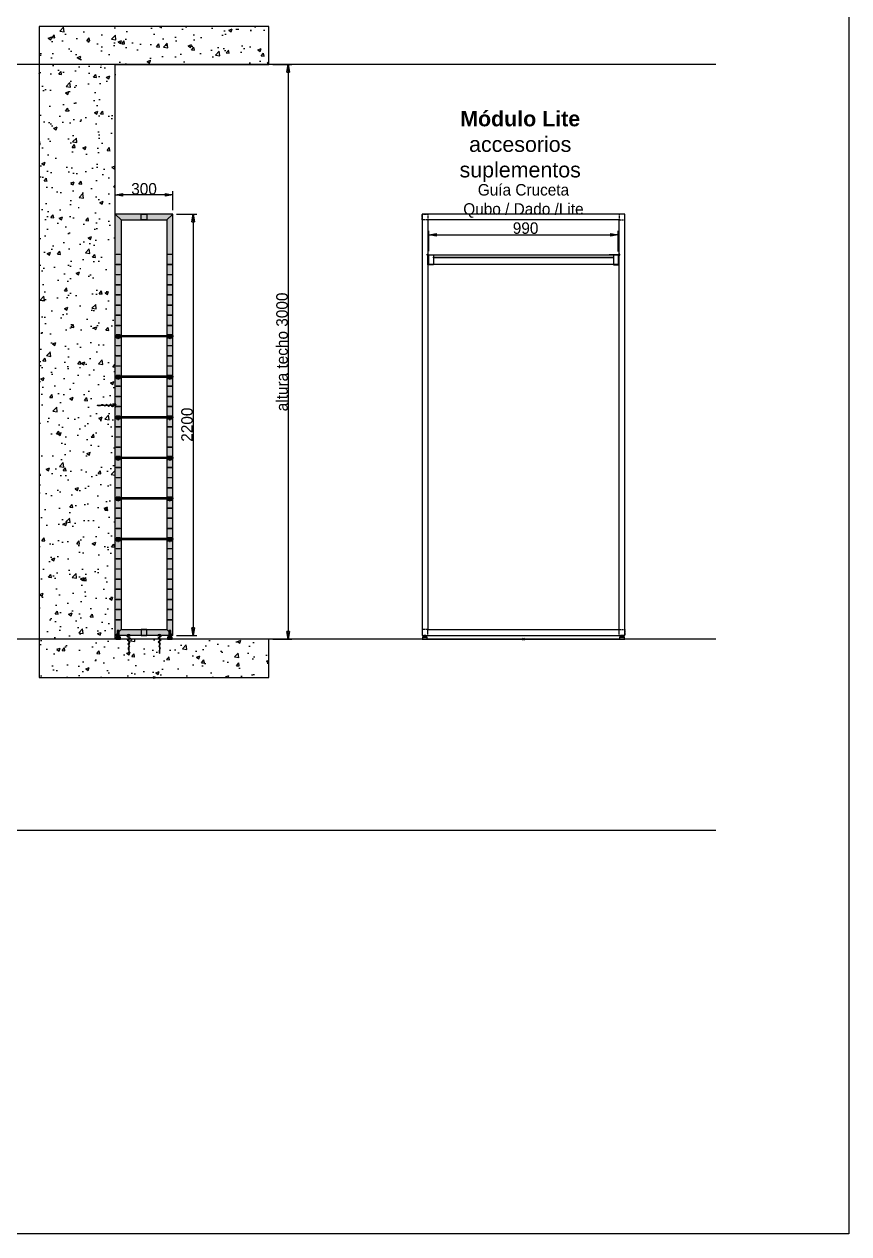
# Paper-space layout 'Jordi B.' of a CAD drawing. Header units: millimetres. Extents: x 23627 to 226976, y -18096 to 223844.
# Drawn here: x 135592 to 139901, y 133994 to 140310 of the extents above; entities that cross this region are included whole.
import ezdxf

# ---------------------------------------------------------------- set-up
doc = ezdxf.new("R2010")
doc.units = ezdxf.units.MM
doc.header["$PDMODE"] = 35
doc.header["$PDSIZE"] = 5
doc.linetypes.add('Discontinua JB', pattern=[0.75, 0.5, -0.25])
doc.layers.add('1001 concep color Blau Fosc', color=7, linetype='Continuous', true_color=0x003e84)
for name, color, linetype in [('Cotas bloques dinámicos PM espacio', 140, 'Continuous'), ('Ferreteria JB', 7, 'Continuous'), ('Linea Capa Color 0000 JB', 7, 'Continuous'), ('Linea Capa Color 0012 Vermell JB', 12, 'Continuous'), ('Linea Capa Color 0140 Blau Vidre JB', 140, 'Continuous'), ('Linea Capa Color 0202 Lila Parets JB', 202, 'Continuous'), ('Linea Capa Color 0252 Gris Parets JB', 252, 'Continuous'), ('Linea Capa Color 0253 Gris Clar JB', 253, 'Continuous'), ('Linea Capa Color 0255 Blanc JB', 255, 'Continuous')]:
    doc.layers.add(name, color=color, linetype=linetype)
doc.styles.add('Helvetica Light', font='HelveticaNeueLTCom-Th.ttf')
doc.styles.add('Jordi Ava', font='Avant Garde MEdium BT.ttf')
doc.dimstyles.new('Jordi Ava 2015', dxfattribs={"dimtxt": 60, "dimasz": 40, "dimexe": 20, "dimexo": 20, "dimgap": 0.09, "dimtad": 1, "dimdec": 0, "dimzin": 0, "dimdsep": 46, "dimtxsty": 'Jordi Ava', "dimblk": 'CLOSED', "dimcen": 1.5, "dimclrd": 7, "dimclre": 7, "dimclrt": 256, "dimadec": 0, "dimazin": 0, "dimtfac": 0.05, "dimtdec": 0, "dimtofl": 0, "dimtmove": 0, "dimatfit": 3, "dimldrblk": 'CLOSED', "dimfxl": 90, "dimtolj": 1, "dimtzin": 0, "dimlwd": -1, "dimlwe": -1, "dimarcsym": 0})

# ---------------------------------------------------------------- blocks, each defined once
blk = doc.blocks.new('PM202309291349')
at = {"layer": 'Linea Capa Color 0012 Vermell JB', "ltscale": 50}
for p in [(6202.8, -4066.4), (4272.8, -4266.4)]:
    blk.add_point(p, dxfattribs=at)
at = {"layer": 'Linea Capa Color 0202 Lila Parets JB', "ltscale": 10}
for p, q in [((7207.8, -1066.4), (639.3, -1066.4)), ((7207.8, -4066.4), (1339.3, -4066.4)), ((7207.8, -5066.4), (639.3, -5066.4))]:
    blk.add_line(p, q, dxfattribs=at)
blk.add_lwpolyline([(0, 0), (7902.9, 0), (7902.9, -7171.6), (0, -7171.6)], close=True, dxfattribs=at)
blk = doc.blocks.new('PM202309281550')
at = {"layer": 'Linea Capa Color 0202 Lila Parets JB', "ltscale": 10}
blk.add_line((-530, 0), (530, 0), dxfattribs=at)
at = {"layer": 'Linea Capa Color 0253 Gris Clar JB', "ltscale": 50}
for p, q in [((-515, 10), (-515, 15)), ((515, 10), (515, 15))]:
    blk.add_line(p, q, dxfattribs=at)
at = {"layer": 'Linea Capa Color 0253 Gris Clar JB', "linetype": 'Discontinua JB', "ltscale": 10}
for points in [[(-530, 2220), (-500, 2220), (-500, 2190), (-530, 2190)], [(530, 2220), (500, 2220), (500, 2190), (530, 2190)], [(-530, 20), (-500, 20), (-500, 50), (-530, 50)], [(530, 20), (500, 20), (500, 50), (530, 50)]]:
    blk.add_lwpolyline(points, close=True, dxfattribs=at)
at = {"layer": 'Linea Capa Color 0253 Gris Clar JB', "ltscale": 10}
for points in [[(-530, 20), (530, 20), (530, 2220), (-530, 2220)], [(-500, 50), (500, 50), (500, 2190), (-500, 2190)]]:
    blk.add_lwpolyline(points, close=True, dxfattribs=at)
at = {"layer": 'Linea Capa Color 0253 Gris Clar JB', "ltscale": 50}
for points in [[(-527.5, 0), (-502.5, 0), (-502.5, 10), (-527.5, 10)], [(-523.5, 10), (-506.5, 10), (-506.5, 15), (-523.5, 15)], [(-520, 15), (-510, 15), (-510, 20), (-520, 20)], [(502.5, 0), (527.5, 0), (527.5, 10), (502.5, 10)], [(506.5, 10), (523.5, 10), (523.5, 15), (506.5, 15)], [(510, 15), (520, 15), (520, 20), (510, 20)]]:
    blk.add_lwpolyline(points, close=True, dxfattribs=at)
at = {"layer": '1001 concep color Blau Fosc', "insert": (-17, 2572.5), "char_height": 80, "width": 990, "attachment_point": 5, "style": 'Helvetica Light'}
blk.add_mtext('{\\fHelveticaNeueLT Com 35 Th|b1|i0|c0|p34;Módulo Lite}\\Paccesorios suplementos', dxfattribs=at)
blk = doc.blocks.new('PM202401231145')
at = {"layer": 'Linea Capa Color 0140 Blau Vidre JB', "ltscale": 10}
blk.add_lwpolyline([(4.9, 3), (-4.9, 3), (-4.9, 0), (-2.2, 0), (-2.2, -3.3, 1.39975), (2.3, -3.3), (2.3, 0), (4.9, 0)], format="xyb", close=True, dxfattribs=at)
blk.add_arc((0, 5.5), 5.5, 207.04632, 332.95368, dxfattribs=at)
blk = doc.blocks.new('PM202310051025')
at = {"ltscale": 50}
blk.add_lwpolyline([(-10, -10), (10, -10), (10, -8), (-10, -8)], close=True, dxfattribs=at)
at = {"layer": 'Linea Capa Color 0000 JB', "ltscale": 50}
for points in [[(-10, -10), (10, -10), (10, 5), (-10, 5)], [(-10, -8), (10, -8), (10, 2), (-10, 2)]]:
    blk.add_lwpolyline(points, close=True, dxfattribs=at)
blk.add_point((0, 0), dxfattribs=at)
blk.add_blockref('PM202401231145', (0, -8), dxfattribs=at)
blk = doc.blocks.new('PM202308160843')
at = {"layer": 'Linea Capa Color 0000 JB', "ltscale": 50}
h = blk.add_hatch(color=251, dxfattribs=at)
h.dxf.hatch_style = 1
h.paths.add_polyline_path([(-12.5, 0), (12.5, 0), (12.5, 10), (-12.5, 10)])
h = blk.add_hatch(color=253, dxfattribs=at)
h.dxf.hatch_style = 1
h.paths.add_polyline_path([(-8.5, 10), (8.5, 10), (8.5, 15), (-8.5, 15)])
h.paths.add_polyline_path([(-5, 15), (5, 15), (5, 45), (-5, 45)])
blk.add_line((0, 10), (0, 15), dxfattribs=at)
for points in [[(-12.5, 0), (12.5, 0), (12.5, 10), (-12.5, 10)], [(-8.5, 10), (8.5, 10), (8.5, 15), (-8.5, 15)], [(-5, 15), (5, 15), (5, 45), (-5, 45)]]:
    blk.add_lwpolyline(points, close=True, dxfattribs=at)
blk.add_point((0, 20), dxfattribs=at)
blk = doc.blocks.new('_Closed')
at = {"color": 0, "linetype": 'ByBlock', "lineweight": -2}
for p, q in [((-1, 0.17), (0, 0)), ((-1, 0.17), (-1, -0.17)), ((0, 0), (-1, -0.17)), ((0, 0), (-1, 0))]:
    blk.add_line(p, q, dxfattribs=at)
blk = doc.blocks.new('*D1314')
at = {"layer": 'Cotas bloques dinámicos PM espacio', "color": 7, "ltscale": 10, "transparency": 16777216}
for p, q in [((1220, 3200), (1320, 3200)), ((1300, 3160), (1300, 240)), ((1220, 200), (1320, 200))]:
    blk.add_line(p, q, dxfattribs=at)
at = {"layer": 'Defpoints', "color": 0, "ltscale": 10, "transparency": 16777216}
for p in [(1200, 3200), (1200, 200), (1300, 200)]:
    blk.add_point(p, dxfattribs=at)
at = {"layer": 'Cotas bloques dinámicos PM espacio', "color": 7, "ltscale": 10, "transparency": 16777216, "xscale": 40, "yscale": 40, "zscale": 40}
for p, rotation in [((1300, 3200), 90), ((1300, 200), 270)]:
    blk.add_blockref('_Closed', p, dxfattribs=dict(at, rotation=rotation))
at = {"layer": 'Cotas bloques dinámicos PM espacio', "ltscale": 10, "transparency": 16777216, "insert": (1268.7, 1700), "char_height": 60, "attachment_point": 5, "rotation": 90, "style": 'Jordi Ava'}
blk.add_mtext('\\A1;altura techo 3000', dxfattribs=at)
blk = doc.blocks.new('*D1315')
at = {"layer": 'Cotas bloques dinámicos PM espacio', "color": 7, "ltscale": 10, "transparency": 16777216}
for p, q in [((717.3, 2420), (823.5, 2420)), ((803.5, 2380), (803.5, 260)), ((717.3, 220), (823.5, 220))]:
    blk.add_line(p, q, dxfattribs=at)
at = {"layer": 'Defpoints', "color": 0, "ltscale": 10, "transparency": 16777216}
for p in [(697.3, 2420), (697.3, 220), (803.5, 220)]:
    blk.add_point(p, dxfattribs=at)
at = {"layer": 'Cotas bloques dinámicos PM espacio', "color": 7, "ltscale": 10, "transparency": 16777216, "xscale": 40, "yscale": 40, "zscale": 40}
for p, rotation in [((803.5, 2420), 90), ((803.5, 220), 270)]:
    blk.add_blockref('_Closed', p, dxfattribs=dict(at, rotation=rotation))
at = {"layer": 'Cotas bloques dinámicos PM espacio', "ltscale": 10, "transparency": 16777216, "insert": (772.2, 1320), "char_height": 60, "attachment_point": 5, "rotation": 90, "style": 'Jordi Ava'}
blk.add_mtext('\\A1;2200', dxfattribs=at)
blk = doc.blocks.new('*D1316')
at = {"layer": 'Cotas bloques dinámicos PM espacio', "color": 7, "ltscale": 10, "transparency": 16777216}
for p, q in [((397.3, 2440), (397.3, 2540)), ((697.3, 2440), (697.3, 2540)), ((657.3, 2520), (437.3, 2520))]:
    blk.add_line(p, q, dxfattribs=at)
at = {"layer": 'Defpoints', "color": 0, "ltscale": 10, "transparency": 16777216}
for p in [(397.3, 2520), (397.3, 2420), (697.3, 2420)]:
    blk.add_point(p, dxfattribs=at)
at = {"layer": 'Cotas bloques dinámicos PM espacio', "color": 7, "ltscale": 10, "transparency": 16777216, "xscale": 40, "yscale": 40, "zscale": 40, "rotation": 180}
blk.add_blockref('_Closed', (397.3, 2520), dxfattribs=at)
at = {"layer": 'Cotas bloques dinámicos PM espacio', "color": 7, "ltscale": 10, "transparency": 16777216, "xscale": 40, "yscale": 40, "zscale": 40}
blk.add_blockref('_Closed', (697.3, 2520), dxfattribs=at)
at = {"layer": 'Cotas bloques dinámicos PM espacio', "ltscale": 10, "transparency": 16777216, "insert": (547.3, 2551.3), "char_height": 60, "attachment_point": 5, "style": 'Jordi Ava'}
blk.add_mtext('\\A1;300', dxfattribs=at)
blk = doc.blocks.new('*D1333')
at = {"layer": 'Cotas bloques dinámicos PM espacio', "color": 7, "ltscale": 10, "transparency": 16777216}
for p, q in [((5, 72), (5, 176.5)), ((45, 156.5), (955, 156.5)), ((995, 70), (995, 176.5))]:
    blk.add_line(p, q, dxfattribs=at)
at = {"layer": 'Defpoints', "color": 0, "ltscale": 10, "transparency": 16777216}
for p in [(995, 156.5), (5, 52), (995, 50)]:
    blk.add_point(p, dxfattribs=at)
at = {"layer": 'Cotas bloques dinámicos PM espacio', "color": 7, "ltscale": 10, "transparency": 16777216, "xscale": 40, "yscale": 40, "zscale": 40, "rotation": 180}
blk.add_blockref('_Closed', (5, 156.5), dxfattribs=at)
at = {"layer": 'Cotas bloques dinámicos PM espacio', "color": 7, "ltscale": 10, "transparency": 16777216, "xscale": 40, "yscale": 40, "zscale": 40}
blk.add_blockref('_Closed', (995, 156.5), dxfattribs=at)
at = {"layer": 'Cotas bloques dinámicos PM espacio', "ltscale": 10, "transparency": 16777216, "insert": (500, 291.2), "char_height": 60, "attachment_point": 5, "style": 'Jordi Ava'}
blk.add_mtext('\\A1;Guía Cruceta\\PQubo / Dado /Lite\\P 990', dxfattribs=at)
blk = doc.blocks.new('PM202308161009')
at = {"layer": 'Linea Capa Color 0000 JB', "ltscale": 50}
h = blk.add_hatch(color=254, dxfattribs=at)
h.dxf.hatch_style = 1
h.paths.add_polyline_path([(667.3, 2390), (697.3, 2420), (397.3, 2420), (427.3, 2390)])
h.paths.add_polyline_path([(697.3, 220), (697.3, 2420), (667.3, 2390), (667.3, 250)])
h.paths.add_polyline_path([(397.3, 220), (397.3, 2420), (427.3, 2390), (427.3, 250)])
h.paths.add_polyline_path([(667.3, 250), (697.3, 220), (397.3, 220), (427.3, 250)])
h = blk.add_hatch(color=8, dxfattribs=at)
h.dxf.hatch_style = 1
h.paths.add_polyline_path([(562.3, 2390), (532.3, 2390), (532.3, 2420), (562.3, 2420)])
h.paths.add_polyline_path([(562.3, 250), (532.3, 250), (532.3, 220), (562.3, 220)])
h = blk.add_hatch(color=256, dxfattribs=at)
h.dxf.hatch_style = 1
h.set_gradient(color1=(0, 191, 255), one_color=1, tint=1, name='SPHERICAL')
h.paths.add_polyline_path([(398.3, 1778.4), (397.3, 1779.4), (397.3, 1785.4), (398.3, 1786.4), (696.3, 1786.4), (697.3, 1785.4), (697.3, 1779.4), (696.3, 1778.4)])
h = blk.add_hatch(color=256, dxfattribs=at)
h.dxf.hatch_style = 1
h.set_gradient(color1=(0, 191, 255), one_color=1, tint=1, name='SPHERICAL')
h.paths.add_polyline_path([(398.3, 1567), (397.3, 1568), (397.3, 1574), (398.3, 1575), (696.3, 1575), (697.3, 1574), (697.3, 1568), (696.3, 1567)])
h = blk.add_hatch(color=256, dxfattribs=at)
h.dxf.hatch_style = 1
h.set_gradient(color1=(0, 191, 255), one_color=1, tint=1, name='SPHERICAL')
h.paths.add_polyline_path([(398.3, 1354.7), (397.3, 1355.7), (397.3, 1361.7), (398.3, 1362.7), (696.3, 1362.7), (697.3, 1361.7), (697.3, 1355.7), (696.3, 1354.7)])
h = blk.add_hatch(color=256, dxfattribs=at)
h.dxf.hatch_style = 1
h.set_gradient(color1=(0, 191, 255), one_color=1, tint=1, name='SPHERICAL')
h.paths.add_polyline_path([(398.3, 1143), (397.3, 1144), (397.3, 1150), (398.3, 1151), (696.3, 1151), (697.3, 1150), (697.3, 1144), (696.3, 1143)])
h = blk.add_hatch(color=256, dxfattribs=at)
h.dxf.hatch_style = 1
h.set_gradient(color1=(0, 191, 255), one_color=1, tint=1, name='SPHERICAL')
h.paths.add_polyline_path([(398.3, 931), (397.3, 932), (397.3, 938), (398.3, 939), (696.3, 939), (697.3, 938), (697.3, 932), (696.3, 931)])
h = blk.add_hatch(color=256, dxfattribs=at)
h.dxf.hatch_style = 1
h.set_gradient(color1=(0, 191, 255), one_color=1, tint=1, name='SPHERICAL')
h.paths.add_polyline_path([(398.3, 719.3), (397.3, 720.3), (397.3, 726.3), (398.3, 727.3), (696.3, 727.3), (697.3, 726.3), (697.3, 720.3), (696.3, 719.3)])
at = {"layer": 'Linea Capa Color 0000 JB', "ltscale": 10}
h = blk.add_hatch(color=256, dxfattribs=at)
h.set_gradient(color1=(255, 255, 255), tint=1)
edge = h.paths.add_edge_path()
edge.add_spline(control_points=[(467.3, 159.5), (465.8, 158.1), (461.4, 153.6), (465.6, 148), (467.2, 144.1), (467.3, 143.7)], knot_values=[100.098001, 100.098001, 100.098001, 100.098001, 105.422734, 115.863041, 117.141879, 117.141879, 117.141879, 117.141879], degree=3, periodic=0)
edge.add_line((467.3, 143.7), (467.3, 159.5))
edge = h.paths.add_edge_path()
edge.add_spline(control_points=[(467.3, 125), (468.4, 131.2), (469.5, 137.5), (467.3, 143.7)], knot_values=[117.141879, 117.141879, 117.141879, 117.141879, 135.869217, 135.869217, 135.869217, 135.869217], degree=3, periodic=0)
edge.add_line((467.3, 143.7), (467.3, 125))
edge = h.paths.add_edge_path()
edge.add_spline(control_points=[(467.3, 180.1), (464.6, 178.4), (459, 174.9), (464.8, 171.1), (467.3, 169.1)], knot_values=[72.337534, 72.337534, 72.337534, 72.337534, 79.762555, 87.745666, 87.745666, 87.745666, 87.745666], degree=3, periodic=0)
edge.add_line((467.3, 169.1), (467.3, 180.1))
edge = h.paths.add_edge_path()
edge.add_spline(control_points=[(467.3, 159.5), (469.2, 161.4), (472.6, 164.6), (469.1, 167.8), (467.3, 169.1)], knot_values=[87.745666, 87.745666, 87.745666, 87.745666, 94.627488, 100.098001, 100.098001, 100.098001, 100.098001], degree=3, periodic=0)
edge.add_line((467.3, 169.1), (467.3, 159.5))
edge = h.paths.add_edge_path()
edge.add_spline(control_points=[(467.3, 180.1), (470, 181.8), (475.5, 185), (470.2, 188.1), (467.3, 189.7)], knot_values=[57.422169, 57.422169, 57.422169, 57.422169, 64.863217, 72.337534, 72.337534, 72.337534, 72.337534], degree=3, periodic=0)
edge.add_line((467.3, 189.7), (467.3, 180.1))
edge = h.paths.add_edge_path()
edge.add_spline(control_points=[(467.3, 200.2), (463.5, 198.5), (456, 195.1), (463.8, 191.5), (467.3, 189.7)], knot_values=[39.293969, 39.293969, 39.293969, 39.293969, 48.495266, 57.422169, 57.422169, 57.422169, 57.422169], degree=3, periodic=0)
edge.add_line((467.3, 189.7), (467.3, 200.2))
edge = h.paths.add_edge_path()
edge.add_spline(control_points=[(467.3, 200.2), (471, 201.8), (478.5, 205.1), (471.3, 208.2), (467.3, 209.8)], knot_values=[21.183209, 21.183209, 21.183209, 21.183209, 30.009668, 39.293969, 39.293969, 39.293969, 39.293969], degree=3, periodic=0)
edge.add_line((467.3, 209.8), (467.3, 200.2))
edge = h.paths.add_edge_path()
edge.add_spline(control_points=[(467.3, 220), (462.5, 218.3), (453, 215.1), (462.8, 211.6), (467.3, 209.8)], knot_values=[0, 0, 0, 0, 10.744427, 21.183209, 21.183209, 21.183209, 21.183209], degree=3, periodic=0)
edge.add_line((467.3, 209.8), (467.3, 220))
h.paths.add_polyline_path([(457.3, 220), (477.3, 220, 0.414214)])
h = blk.add_hatch(color=256, dxfattribs=at)
h.set_gradient(color1=(255, 255, 255), tint=1)
edge = h.paths.add_edge_path()
edge.add_spline(control_points=[(627.3, 159.5), (628.8, 158.1), (633.2, 153.6), (629, 148), (627.5, 144.1), (627.3, 143.7)], knot_values=[100.098001, 100.098001, 100.098001, 100.098001, 105.422734, 115.863041, 117.141879, 117.141879, 117.141879, 117.141879], degree=3, periodic=0)
edge.add_line((627.3, 143.7), (627.3, 159.5))
edge = h.paths.add_edge_path()
edge.add_spline(control_points=[(627.3, 125), (626.2, 131.2), (625.1, 137.5), (627.3, 143.7)], knot_values=[117.141879, 117.141879, 117.141879, 117.141879, 135.869217, 135.869217, 135.869217, 135.869217], degree=3, periodic=0)
edge.add_line((627.3, 143.7), (627.3, 125))
edge = h.paths.add_edge_path()
edge.add_spline(control_points=[(627.3, 180.1), (630, 178.4), (635.7, 174.9), (629.9, 171.1), (627.3, 169.1)], knot_values=[72.337534, 72.337534, 72.337534, 72.337534, 79.762555, 87.745666, 87.745666, 87.745666, 87.745666], degree=3, periodic=0)
edge.add_line((627.3, 169.1), (627.3, 180.1))
edge = h.paths.add_edge_path()
edge.add_spline(control_points=[(627.3, 159.5), (625.4, 161.4), (622.1, 164.6), (625.6, 167.8), (627.3, 169.1)], knot_values=[87.745666, 87.745666, 87.745666, 87.745666, 94.627488, 100.098001, 100.098001, 100.098001, 100.098001], degree=3, periodic=0)
edge.add_line((627.3, 169.1), (627.3, 159.5))
edge = h.paths.add_edge_path()
edge.add_spline(control_points=[(627.3, 180.1), (624.6, 181.8), (619.1, 185), (624.4, 188.1), (627.3, 189.7)], knot_values=[57.422169, 57.422169, 57.422169, 57.422169, 64.863217, 72.337534, 72.337534, 72.337534, 72.337534], degree=3, periodic=0)
edge.add_line((627.3, 189.7), (627.3, 180.1))
edge = h.paths.add_edge_path()
edge.add_spline(control_points=[(627.3, 200.2), (631.1, 198.5), (638.7, 195.1), (630.8, 191.5), (627.3, 189.7)], knot_values=[39.293969, 39.293969, 39.293969, 39.293969, 48.495266, 57.422169, 57.422169, 57.422169, 57.422169], degree=3, periodic=0)
edge.add_line((627.3, 189.7), (627.3, 200.2))
edge = h.paths.add_edge_path()
edge.add_spline(control_points=[(627.3, 200.2), (623.6, 201.8), (616.1, 205.1), (623.3, 208.2), (627.3, 209.8)], knot_values=[21.183209, 21.183209, 21.183209, 21.183209, 30.009668, 39.293969, 39.293969, 39.293969, 39.293969], degree=3, periodic=0)
edge.add_line((627.3, 209.8), (627.3, 200.2))
edge = h.paths.add_edge_path()
edge.add_spline(control_points=[(627.3, 220), (632.1, 218.3), (641.7, 215.1), (631.8, 211.6), (627.3, 209.8)], knot_values=[0, 0, 0, 0, 10.744427, 21.183209, 21.183209, 21.183209, 21.183209], degree=3, periodic=0)
edge.add_line((627.3, 209.8), (627.3, 220))
h.paths.add_polyline_path([(637.3, 220), (617.3, 220, -0.414214)])
at = {"layer": 'Linea Capa Color 0252 Gris Parets JB', "ltscale": 10}
h = blk.add_hatch(dxfattribs=at)
h.set_pattern_fill('AR-CONC', color=256, style=0)
h.set_pattern_definition([(50, (-129414.34, -106304.04), (182.18467, -15.93909), [19.05, -209.55]), (355, (-129414.34, -106304.04), (-35.24342, 191.05685), [15.24, -167.64058]), (100.45144, (-129399.16, -106305.37), (146.94125, 175.11775), [16.19, -178.09024]), (46.1842, (-129414.34, -106253.24), (271.07904, -42.04233), [28.575, -314.325]), (96.63556, (-129391.75, -106256.74), (237.40413, 247.42612), [24.28502, -267.1356]), (351.18415, (-129414.34, -106253.24), (237.40413, 247.42612), [22.85997, -251.45973]), (21, (-129388.94, -106265.94), (151.61439, -102.2652), [19.05, -209.55]), (326, (-129388.94, -106265.94), (61.80203, 184.18797), [15.24, -167.64]), (71.45144, (-129376.3, -106274.46), (213.41642, 81.92277), [16.19, -178.08994]), (37.5, (-129414.34, -106304.04), (3.088603, 84.55504), [0, -165.608, 0, -170.18, 0, -168.275]), (7.5, (-129414.34, -106304.04), (66.819663, 100.180575), [0, -97.028, 0, -161.798, 0, -64.135]), (327.5, (-129470.984, -106304.04), (135.590595, -5.728744), [0, -63.5, 0, -198.12, 0, -262.89]), (317.5, (-129496.38, -106304.04), (148.12918, 25.42649), [0, -82.55, 0, -131.572, 0, -186.69])])
h.paths.add_polyline_path([(1200, 3400), (0, 3400), (0, 0), (1200, 0), (1200, 200), (397.3, 200), (397.3, 3200), (1200, 3200)])
at = {"layer": 'Linea Capa Color 0000 JB', "ltscale": 10}
for p, q in [((397.3, 1420), (302.3, 1420)), ((397.3, 1430), (397.3, 1410)), ((467.3, 220), (457.3, 220)), ((457.3, 220), (477.3, 220)), ((477.3, 220), (467.3, 220)), ((467.3, 220), (467.3, 125)), ((617.3, 220), (627.3, 220)), ((637.3, 220), (617.3, 220)), ((627.3, 220), (637.3, 220)), ((627.3, 220), (627.3, 125))]:
    blk.add_line(p, q, dxfattribs=at)
for points in [[(397.3, 220), (397.3, 2420), (427.3, 2390), (427.3, 250)], [(667.3, 2390), (697.3, 2420), (397.3, 2420), (427.3, 2390)], [(697.3, 220), (697.3, 2420), (667.3, 2390), (667.3, 250)], [(401.3, 2208), (401.3, 2211), (423.3, 2211), (423.3, 2208)], [(671.3, 2208), (671.3, 2211), (693.3, 2211), (693.3, 2208)], [(401.3, 2155), (401.3, 2158), (423.3, 2158), (423.3, 2155)], [(671.3, 2155), (671.3, 2158), (693.3, 2158), (693.3, 2155)], [(401.3, 2102), (401.3, 2105), (423.3, 2105), (423.3, 2102)], [(671.3, 2102), (671.3, 2105), (693.3, 2105), (693.3, 2102)], [(401.3, 2049), (401.3, 2052), (423.3, 2052), (423.3, 2049)], [(671.3, 2049), (671.3, 2052), (693.3, 2052), (693.3, 2049)], [(401.3, 1996), (401.3, 1999), (423.3, 1999), (423.3, 1996)], [(671.3, 1996), (671.3, 1999), (693.3, 1999), (693.3, 1996)], [(401.3, 1943), (401.3, 1946), (423.3, 1946), (423.3, 1943)], [(671.3, 1943), (671.3, 1946), (693.3, 1946), (693.3, 1943)], [(401.3, 1890), (401.3, 1893), (423.3, 1893), (423.3, 1890)], [(401.3, 1837), (401.3, 1840), (423.3, 1840), (423.3, 1837)], [(671.3, 1890), (671.3, 1893), (693.3, 1893), (693.3, 1890)], [(671.3, 1837), (671.3, 1840), (693.3, 1840), (693.3, 1837)], [(401.3, 1784), (401.3, 1787), (423.3, 1787), (423.3, 1784)], [(671.3, 1784), (671.3, 1787), (693.3, 1787), (693.3, 1784)], [(401.3, 1731), (401.3, 1734), (423.3, 1734), (423.3, 1731)], [(671.3, 1731), (671.3, 1734), (693.3, 1734), (693.3, 1731)], [(401.3, 1678), (401.3, 1681), (423.3, 1681), (423.3, 1678)], [(671.3, 1678), (671.3, 1681), (693.3, 1681), (693.3, 1678)], [(401.3, 1625), (401.3, 1628), (423.3, 1628), (423.3, 1625)], [(671.3, 1625), (671.3, 1628), (693.3, 1628), (693.3, 1625)], [(401.3, 1572), (401.3, 1575), (423.3, 1575), (423.3, 1572)], [(401.3, 1519), (401.3, 1522), (423.3, 1522), (423.3, 1519)], [(671.3, 1572), (671.3, 1575), (693.3, 1575), (693.3, 1572)], [(671.3, 1519), (671.3, 1522), (693.3, 1522), (693.3, 1519)], [(401.3, 1466), (401.3, 1469), (423.3, 1469), (423.3, 1466)], [(671.3, 1466), (671.3, 1469), (693.3, 1469), (693.3, 1466)], [(401.3, 1413), (401.3, 1416), (423.3, 1416), (423.3, 1413)], [(671.3, 1413), (671.3, 1416), (693.3, 1416), (693.3, 1413)], [(401.3, 1360), (401.3, 1363), (423.3, 1363), (423.3, 1360)], [(671.3, 1360), (671.3, 1363), (693.3, 1363), (693.3, 1360)], [(401.3, 1307), (401.3, 1310), (423.3, 1310), (423.3, 1307)], [(671.3, 1307), (671.3, 1310), (693.3, 1310), (693.3, 1307)], [(401.3, 1254), (401.3, 1257), (423.3, 1257), (423.3, 1254)], [(401.3, 1201), (401.3, 1204), (423.3, 1204), (423.3, 1201)], [(671.3, 1254), (671.3, 1257), (693.3, 1257), (693.3, 1254)], [(671.3, 1201), (671.3, 1204), (693.3, 1204), (693.3, 1201)], [(401.3, 1148), (401.3, 1151), (423.3, 1151), (423.3, 1148)], [(671.3, 1148), (671.3, 1151), (693.3, 1151), (693.3, 1148)], [(401.3, 1095), (401.3, 1098), (423.3, 1098), (423.3, 1095)], [(671.3, 1095), (671.3, 1098), (693.3, 1098), (693.3, 1095)], [(401.3, 1042), (401.3, 1045), (423.3, 1045), (423.3, 1042)], [(671.3, 1042), (671.3, 1045), (693.3, 1045), (693.3, 1042)], [(401.3, 989), (401.3, 992), (423.3, 992), (423.3, 989)], [(671.3, 989), (671.3, 992), (693.3, 992), (693.3, 989)], [(401.3, 936), (401.3, 939), (423.3, 939), (423.3, 936)], [(401.3, 883), (401.3, 886), (423.3, 886), (423.3, 883)], [(671.3, 936), (671.3, 939), (693.3, 939), (693.3, 936)], [(671.3, 883), (671.3, 886), (693.3, 886), (693.3, 883)], [(401.3, 830), (401.3, 833), (423.3, 833), (423.3, 830)], [(671.3, 830), (671.3, 833), (693.3, 833), (693.3, 830)], [(401.3, 777), (401.3, 780), (423.3, 780), (423.3, 777)], [(671.3, 777), (671.3, 780), (693.3, 780), (693.3, 777)], [(401.3, 724), (401.3, 727), (423.3, 727), (423.3, 724)], [(671.3, 724), (671.3, 727), (693.3, 727), (693.3, 724)], [(401.3, 671), (401.3, 674), (423.3, 674), (423.3, 671)], [(671.3, 671), (671.3, 674), (693.3, 674), (693.3, 671)], [(401.3, 618), (401.3, 621), (423.3, 621), (423.3, 618)], [(671.3, 618), (671.3, 621), (693.3, 621), (693.3, 618)], [(401.3, 565), (401.3, 568), (423.3, 568), (423.3, 565)], [(401.3, 512), (401.3, 515), (423.3, 515), (423.3, 512)], [(671.3, 565), (671.3, 568), (693.3, 568), (693.3, 565)], [(671.3, 512), (671.3, 515), (693.3, 515), (693.3, 512)], [(401.3, 459), (401.3, 462), (423.3, 462), (423.3, 459)], [(671.3, 459), (671.3, 462), (693.3, 462), (693.3, 459)], [(401.3, 406), (401.3, 409), (423.3, 409), (423.3, 406)], [(671.3, 406), (671.3, 409), (693.3, 409), (693.3, 406)], [(401.3, 353), (401.3, 356), (423.3, 356), (423.3, 353)], [(671.3, 353), (671.3, 356), (693.3, 356), (693.3, 353)], [(401.3, 300), (401.3, 303), (423.3, 303), (423.3, 300)], [(671.3, 300), (671.3, 303), (693.3, 303), (693.3, 300)], [(667.3, 250), (697.3, 220), (397.3, 220), (427.3, 250)]]:
    blk.add_lwpolyline(points, close=True, dxfattribs=at)
at = {"layer": 'Linea Capa Color 0000 JB', "ltscale": 50}
for points in [[(562.3, 2390), (532.3, 2390), (532.3, 2420), (562.3, 2420)], [(562.3, 250), (532.3, 250), (532.3, 220), (562.3, 220)]]:
    blk.add_lwpolyline(points, close=True, dxfattribs=at)
at = {"layer": 'Linea Capa Color 0000 JB', "ltscale": 10}
for centre, start, end in [((387.3, 1420), 315, 45), ((467.3, 210), 45, 135), ((627.3, 210), 45, 135)]:
    blk.add_arc(centre, 14.1, start, end, dxfattribs=at)
for points in [[(397.3, 1420), (392.3, 1429.5), (382.3, 1412.5), (372.3, 1427.5), (362.3, 1414.5), (352.3, 1425.5), (342.3, 1416.5), (332.3, 1423.5), (322.3, 1420.5), (302.3, 1420)], [(467.3, 220), (457.8, 215), (474.8, 205), (459.8, 195), (472.8, 185), (461.8, 175), (470.8, 165), (463.8, 155), (466.8, 145), (467.3, 125)], [(627.3, 220), (636.8, 215), (619.8, 205), (634.8, 195), (621.8, 185), (632.8, 175), (623.8, 165), (630.8, 155), (627.8, 145), (627.3, 125)]]:
    blk.add_spline(points, degree=3, dxfattribs=at)
at = {"layer": 'Linea Capa Color 0140 Blau Vidre JB', "lineweight": -3}
for points in [[(398.3, 1778.4), (397.3, 1779.4), (397.3, 1785.4), (398.3, 1786.4), (696.3, 1786.4), (697.3, 1785.4), (697.3, 1779.4), (696.3, 1778.4)], [(398.3, 1567), (397.3, 1568), (397.3, 1574), (398.3, 1575), (696.3, 1575), (697.3, 1574), (697.3, 1568), (696.3, 1567)], [(398.3, 1354.7), (397.3, 1355.7), (397.3, 1361.7), (398.3, 1362.7), (696.3, 1362.7), (697.3, 1361.7), (697.3, 1355.7), (696.3, 1354.7)], [(398.3, 1143), (397.3, 1144), (397.3, 1150), (398.3, 1151), (696.3, 1151), (697.3, 1150), (697.3, 1144), (696.3, 1143)], [(398.3, 931), (397.3, 932), (397.3, 938), (398.3, 939), (696.3, 939), (697.3, 938), (697.3, 932), (696.3, 931)], [(398.3, 719.3), (397.3, 720.3), (397.3, 726.3), (398.3, 727.3), (696.3, 727.3), (697.3, 726.3), (697.3, 720.3), (696.3, 719.3)]]:
    blk.add_lwpolyline(points, close=True, dxfattribs=at)
at = {"layer": 'Linea Capa Color 0202 Lila Parets JB', "ltscale": 10}
blk.add_lwpolyline([(1200, 200), (397.3, 200), (397.3, 3200), (1200, 3200)], dxfattribs=at)
at = {"layer": 'Linea Capa Color 0255 Blanc JB', "ltscale": 10}
blk.add_lwpolyline([(1200, 3400), (0, 3400), (0, 0), (1200, 0), (1200, 200), (397.3, 200), (397.3, 3200), (1200, 3200)], close=True, dxfattribs=at)
at = {"layer": 'Linea Capa Color 0000 JB'}
for name, p in [('PM202310051025', (412.3, 1783.4)), ('PM202310051025', (682.3, 1783.4)), ('PM202310051025', (412.3, 1572)), ('PM202310051025', (682.3, 1572)), ('PM202310051025', (412.3, 1359.7)), ('PM202310051025', (682.3, 1359.7)), ('PM202310051025', (412.3, 1148)), ('PM202310051025', (682.3, 1148)), ('PM202310051025', (412.3, 936)), ('PM202310051025', (682.3, 936)), ('PM202310051025', (412.3, 724.3)), ('PM202310051025', (682.3, 724.3)), ('PM202308160843', (412.3, 200)), ('PM202308160843', (682.3, 200))]:
    blk.add_blockref(name, p, dxfattribs=at)
at = {"layer": 'Cotas bloques dinámicos PM espacio', "ltscale": 10}
dim = blk.add_linear_dim(base=(1300, 200), p1=(1200, 3200), p2=(1200, 200), angle=90, text='altura techo <>', dimstyle='Jordi Ava 2015', dxfattribs=at)
dim.commit()
dim.dimension.update_dxf_attribs({"geometry": '*D1314', "text_midpoint": (1268.7, 1700)})
dim = blk.add_linear_dim(base=(397.3, 2520), p1=(697.3, 2420), p2=(397.3, 2420), dimstyle='Jordi Ava 2015', dxfattribs=at)
dim.commit()
dim.dimension.update_dxf_attribs({"geometry": '*D1316', "text_midpoint": (547.3, 2551.3)})
dim = blk.add_linear_dim(base=(803.5, 220), p1=(697.3, 2420), p2=(697.3, 220), angle=90, dimstyle='Jordi Ava 2015', dxfattribs=at)
dim.commit()
dim.dimension.update_dxf_attribs({"geometry": '*D1315', "text_midpoint": (772.2, 1320)})
blk = doc.blocks.new('*U2474')
at = {"layer": 'Linea Capa Color 0000 JB'}
blk.add_blockref('PM202308161009', (0, 0), dxfattribs=at)
blk = doc.blocks.new('*U1332')
at = {"layer": 'Ferreteria JB'}
for points in [[(5, 52), (995, 52), (995, 2), (5, 2)], [(30, 40), (970, 40), (970, 36), (30, 36)]]:
    blk.add_lwpolyline(points, close=True, dxfattribs=at)
at = {"layer": 'Linea Capa Color 0000 JB', "ltscale": 50}
for p, q in [((0, 52), (52.7, 52)), ((1000, 52), (947.3, 52))]:
    blk.add_line(p, q, dxfattribs=at)
for points in [[(0, 0), (0, 50), (-4, 50), (-4, 55), (-2, 55), (-2, 52), (30, 52), (30, 0)], [(1000, 0), (1000, 50), (1004, 50), (1004, 55), (1002, 55), (1002, 52), (970, 52), (970, 0)]]:
    blk.add_lwpolyline(points, close=True, dxfattribs=at)
at = {"layer": 'Cotas bloques dinámicos PM espacio', "ltscale": 10}
dim = blk.add_linear_dim(base=(995, 156.5), p1=(5, 52), p2=(995, 50), text='Guía Cruceta\\PQubo / Dado /Lite\\P <>', dimstyle='Jordi Ava 2015', dxfattribs=at)
dim.commit()
dim.dimension.update_dxf_attribs({"geometry": '*D1333', "text_midpoint": (500, 291.2)})
blk = doc.blocks.new('*U1604')
at = {"layer": 'Linea Capa Color 0000 JB'}
blk.add_blockref('*U1332', (0, 0), dxfattribs=at)

psp = doc.layouts.new('Jordi B.')

# ---------------------------------------------------------------- block references
at = {"layer": 'Linea Capa Color 0000 JB'}
for name, p in [('PM202309291349', (131998.3, 141165.6)), ('*U2474', (135671.1, 136899.1)), ('PM202309281550', (138201.1, 137099.1)), ('*U1604', (137701.1, 139054))]:
    psp.add_blockref(name, p, dxfattribs=at)

doc.saveas('drawing.dxf')
